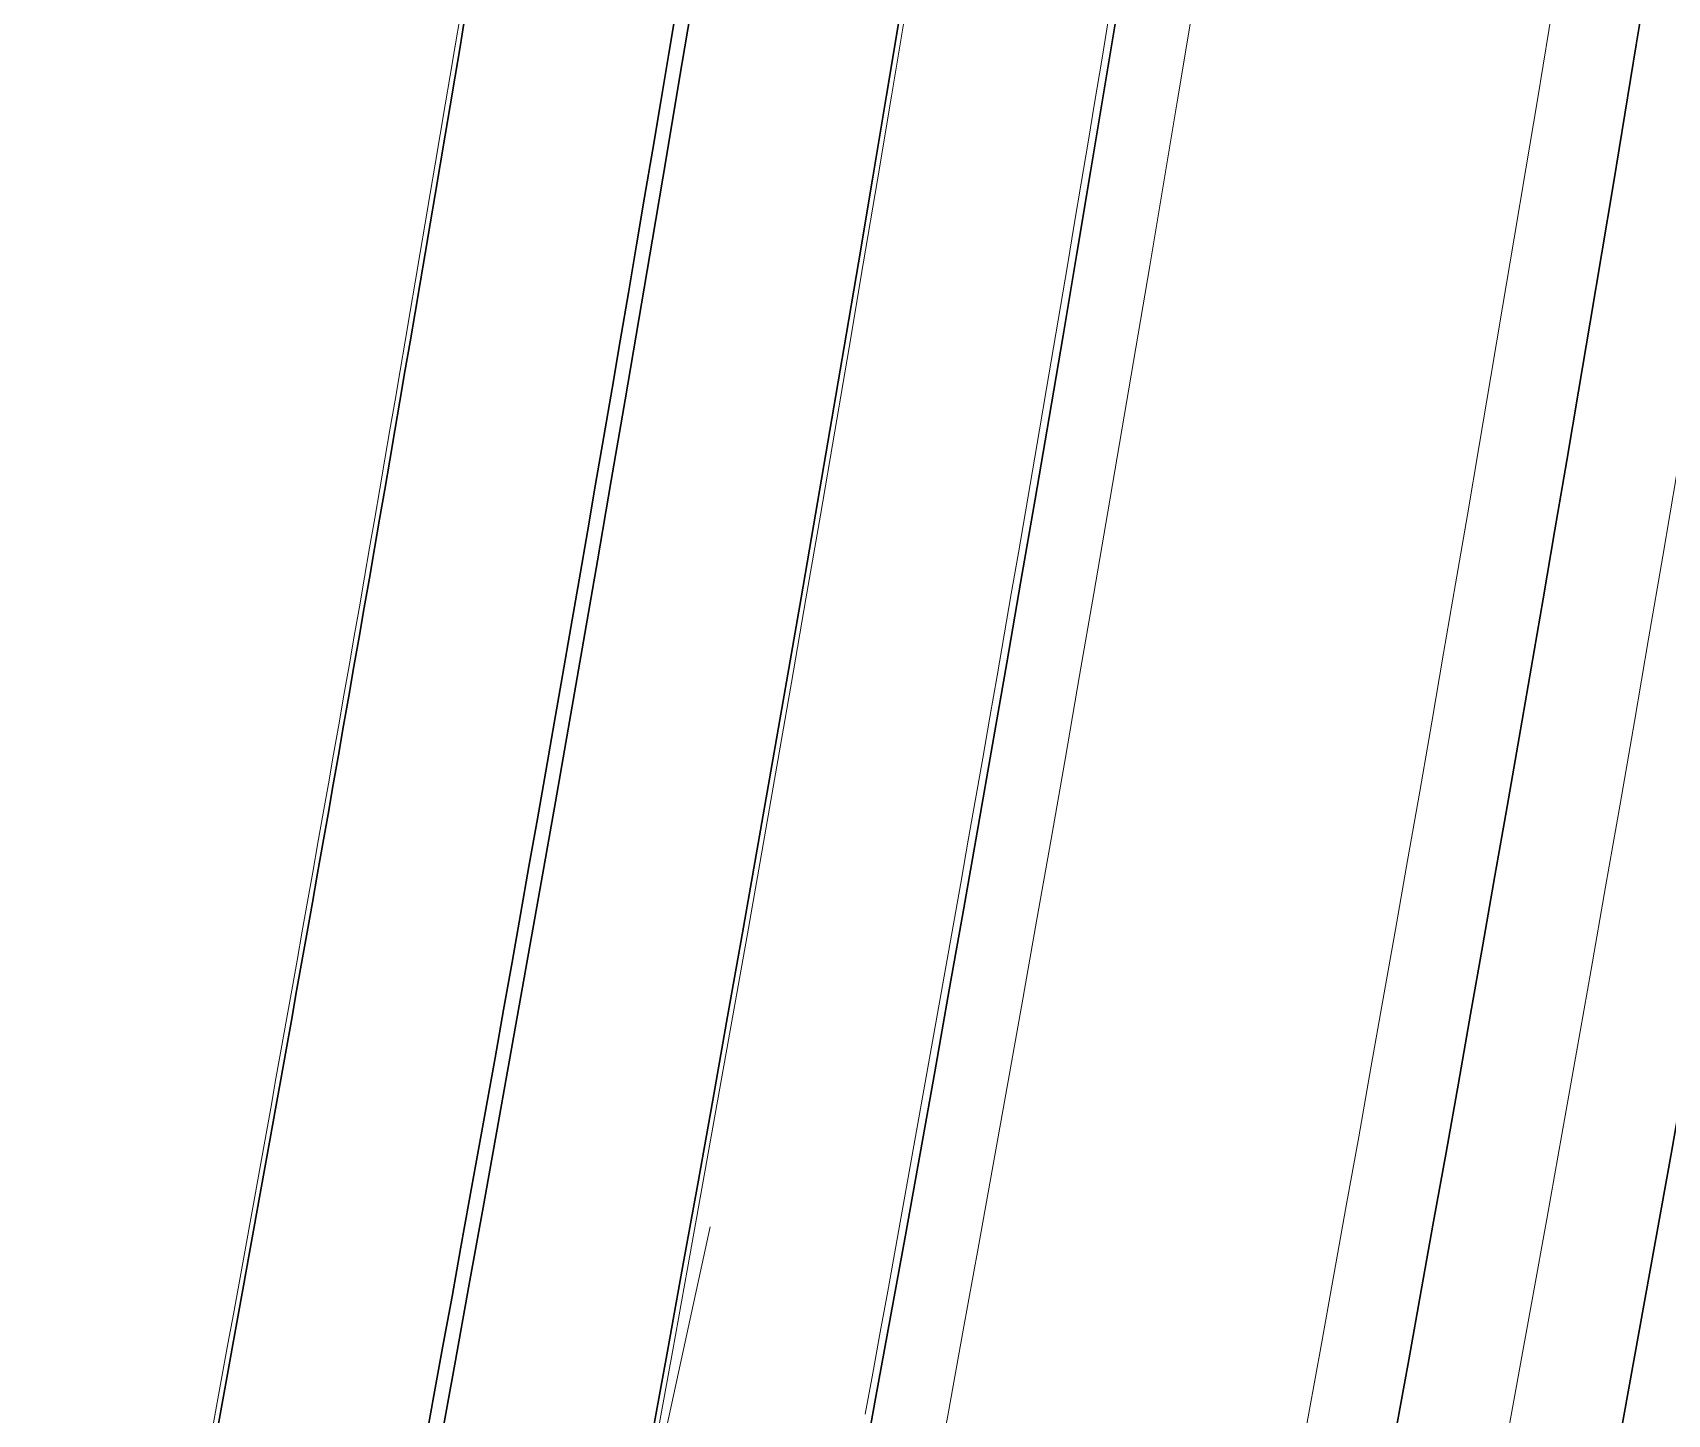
# Model space of a CAD drawing. Extents: x 2536801 to 2538856, y 7112140 to 7131569.
# Drawn here: x 2537494.3 to 2537715.5, y 7115056.7 to 7115243.6 of the extents above; entities that cross this region are included whole.
import ezdxf

# ---------------------------------------------------------------- set-up
doc = ezdxf.new("R2010")
doc.units = 0
doc.header["$LTSCALE"] = 100
doc.header["$MEASUREMENT"] = 0
for name, color, linetype, lineweight in [('D_BOC_FR', 3, 'Continuous', 13), ('D_BOC_RMP', 1, 'Continuous', 13), ('D_CTB_1', 2, 'Continuous', 0), ('D_EOS_FR', 3, 'Continuous', 30), ('D_EOS_ML', 7, 'Continuous', 30), ('D_EOS_RMP', 1, 'Continuous', 30), ('D_EOT_ML', 7, 'Continuous', 13), ('D_FOC_FR', 3, 'Continuous', 30), ('D_MBGF', 20, 'Continuous', 0)]:
    doc.layers.add(name, color=color, linetype=linetype, lineweight=lineweight)
doc.linetypes.add('mbgf', pattern='A,1,-0.5,[46,dgnlstyle-BGELINES.shx,S=0.008,R=0,X=0,Y=0],-0.5,1', length=3)

msp = doc.modelspace()

# ---------------------------------------------------------------- linework, layer by layer
at = {"layer": 'D_BOC_FR', "lineweight": 0}
msp.add_arc((2525324.55, 7117290.22), 12456.67, 348.651755, 355.423692, dxfattribs=at)
at = {"layer": 'D_BOC_RMP', "lineweight": 0}
msp.add_arc((2525324.55, 7117290.22), 12397.33, 349.553129, 350.751838, dxfattribs=at)
at = {"layer": 'D_CTB_1', "linetype": 'Continuous', "lineweight": 0, "ltscale": 0.025}
for radius, start, end in [(11414, 349.630773, 353.252801), (11500, 343.398201, 350.635878)]:
    msp.add_arc((2526379.38, 7117111.1), radius, start, end, dxfattribs=at)
at = {"layer": 'D_EOS_FR'}
msp.add_arc((2525324.55, 7117290.22), 12428, 348.659709, 355.177266, dxfattribs=at)
at = {"layer": 'D_EOS_ML'}
for radius, start, end in [(11485, 346.032105, 358.175075), (11515, 347.842935, 358.175075), (11415, 346.032105, 353.252801)]:
    msp.add_arc((2526379.38, 7117111.1), radius, start, end, dxfattribs=at)
at = {"layer": 'D_EOS_RMP'}
for radius, start, end in [(12398, 349.553129, 350.751838), (12426, 348.659709, 350.597753)]:
    msp.add_arc((2525324.55, 7117290.22), radius, start, end, dxfattribs=at)
at = {"layer": 'D_EOT_ML'}
for radius, start, end in [(11473, 346.032105, 358.175075), (11527, 347.842935, 358.175075), (11425, 346.032105, 353.252801)]:
    msp.add_arc((2526379.38, 7117111.1), radius, start, end, dxfattribs=at)
at = {"layer": 'D_FOC_FR'}
msp.add_arc((2525324.55, 7117290.22), 12456, 348.651755, 355.423692, dxfattribs=at)
at = {"layer": 'D_MBGF', "linetype": 'mbgf', "lineweight": 13, "ltscale": 0.025}
msp.add_line((2537575.37, 7115033.16), (2537586, 7115082.02), dxfattribs=at)

doc.saveas('drawing.dxf')
